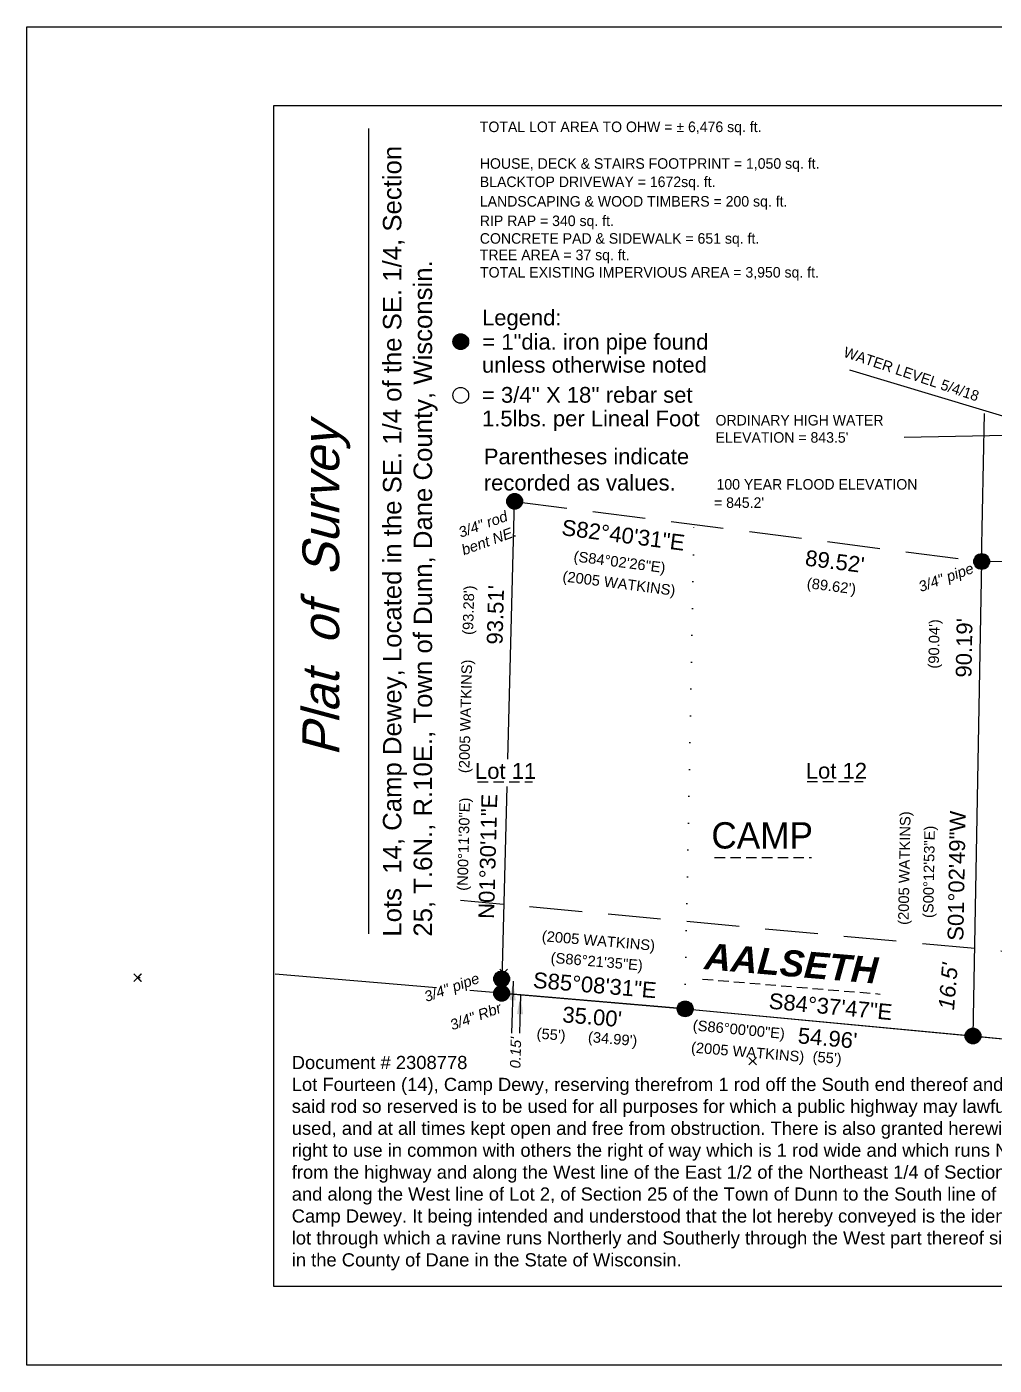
# Model space of a CAD drawing. Header units: feet. Extents: x 855931 to 856750, y 436847 to 437128.
# Drawn here: x 856331.1 to 856515, y 436846.6 to 437101 of the extents above; entities that cross this region are included whole.
import ezdxf

# ---------------------------------------------------------------- set-up
doc = ezdxf.new("R2010")
doc.units = ezdxf.units.FT
doc.header["$LTSCALE"] = 40
doc.header["$MEASUREMENT"] = 0
doc.linetypes.add('DASHED', pattern=[0.75, 0.5, -0.25])
doc.linetypes.add('DOT', pattern=[0.25, 0, -0.25])
for name, color, linetype in [('driveway', 7, 'Continuous'), ('points', 7, 'Continuous'), ('Standard', 7, 'Continuous'), ('template', 7, 'Continuous')]:
    doc.layers.add(name, color=color, linetype=linetype)
doc.styles.add('Style1', font='arial.ttf', dxfattribs={"height": 3})
doc.styles.add('Style4', font='Rhythm')
doc.dimstyles.get("Standard").update_dxf_attribs({"dimtxt": 0.18, "dimasz": 0.18, "dimexe": 0.18, "dimexo": 0.0625, "dimgap": 0.09, "dimtad": 0, "dimtih": 1, "dimtoh": 1, "dimdec": 4, "dimzin": 0, "dimdsep": 46, "dimtxsty": 'Standard', "dimcen": 0.09, "dimadec": 0, "dimazin": 0, "dimtfac": 1, "dimtdec": 4, "dimtofl": 0, "dimtmove": 0, "dimatfit": 3, "dimfxl": 0, "dimtolj": 1, "dimtzin": 0, "dimarcsym": 0})

msp = doc.modelspace()

# ---------------------------------------------------------------- hatches: boundary and pattern name
h = msp.add_hatch(color=256)
edge = h.paths.add_edge_path()
edge.add_arc((856423.84, 437010.76), 1.5, 0, 360)
h = msp.add_hatch(color=256)
edge = h.paths.add_edge_path()
edge.add_arc((856512.63, 436999.34), 1.5, 0, 360)
h = msp.add_hatch(color=256)
edge = h.paths.add_edge_path()
edge.add_arc((856421.37, 436920.01), 1.5, 0, 360)
h = msp.add_hatch(color=256)
edge = h.paths.add_edge_path()
edge.add_arc((856421.38, 436917.28), 1.5, 0, 360)
h = msp.add_hatch(color=256)
edge = h.paths.add_edge_path()
edge.add_arc((856456.26, 436914.31), 1.5, 0, 360)
h = msp.add_hatch(color=256)
edge = h.paths.add_edge_path()
edge.add_arc((856510.98, 436909.17), 1.5, 0, 360)
at = {"layer": 'driveway'}
h = msp.add_hatch(color=7, dxfattribs=at)
edge = h.paths.add_edge_path()
edge.add_arc((856413.59, 437041.12), 1.5, 0, 360)

# ---------------------------------------------------------------- linework, layer by layer
for p, q in [((856512.63, 436999.34), (856513.16, 437027.49)), ((856422.55, 436961.74), (856423.84, 437010.76)), ((856512.63, 436999.34), (856510.98, 436909.23)), ((856421.38, 436917.28), (856422.41, 436956.58)), ((856408.96, 436918.33), (856378.32, 436920.94)), ((856456.26, 436914.31), (856415.31, 436917.79)), ((856421.32, 436917.43), (856421.39, 436917.43)), ((856421.39, 436917.43), (856421.38, 436917.28)), ((856421.39, 436917.33), (856421.38, 436917.28)), ((856421.38, 436917.28), (856456.26, 436914.31)), ((856456.26, 436914.31), (856703.89, 436891.03)), ((856456.26, 436914.31), (856510.98, 436909.17)), ((856510.98, 436909.23), (856510.98, 436909.17)), ((856510.98, 436909.17), (856703.69, 436891.05)), ((856510.98, 436909.17), (856565.48, 436904.05))]:
    msp.add_line(p, q)
at = {"linetype": 'DASHED', "ltscale": 0.5}
for p, q in [((856423.84, 437010.76), (856512.63, 436999.34)), ((856567.82, 436998.81), (856512.63, 436999.34)), ((856705.48, 436907.62), (856413.55, 436934.91))]:
    msp.add_line(p, q, dxfattribs=at)
at = {"linetype": 'DOT', "ltscale": 0.5}
msp.add_line((856456.19, 436913.94), (856457.94, 437006.37), dxfattribs=at)
at = {"linetype": 'DASHED', "ltscale": 0.1}
for p, q in [((856416.79, 436957.46), (856427.21, 436957.46)), ((856479.43, 436957.5), (856490.1, 436957.5)), ((856461.85, 436943.08), (856480.29, 436943.08)), ((856459.56, 436919.99), (856493.34, 436917.13))]:
    msp.add_line(p, q, dxfattribs=at)
for centre in [(856423.84, 437010.76), (856512.63, 436999.34), (856421.37, 436920.01), (856421.38, 436917.28), (856456.26, 436914.31), (856510.98, 436909.17)]:
    msp.add_circle(centre, 1.5)
at = {"layer": 'points', "linetype": 'Continuous'}
for points in [[(856424.54, 437011.46), (856423.13, 437010.05)], [(856424.54, 437010.05), (856423.13, 437011.46)], [(856513.33, 437000.05), (856511.92, 436998.64)], [(856513.33, 436998.64), (856511.92, 437000.05)], [(856513.43, 436999.99), (856512.01, 436998.58)], [(856513.43, 436998.58), (856512.01, 436999.99)], [(856422.45, 436921.87), (856421.04, 436920.45)], [(856422.45, 436920.45), (856421.04, 436921.87)], [(856352.86, 436920.96), (856351.45, 436919.54)], [(856352.86, 436919.54), (856351.45, 436920.96)], [(856352.88, 436920.96), (856351.46, 436919.54)], [(856352.88, 436919.54), (856351.46, 436920.96)], [(856422.03, 436918.14), (856420.61, 436916.73)], [(856422.03, 436916.73), (856420.61, 436918.14)], [(856422.1, 436918.04), (856420.68, 436916.63)], [(856422.1, 436916.63), (856420.68, 436918.04)], [(856422.21, 436917.69), (856420.79, 436916.28)], [(856422.21, 436916.28), (856420.79, 436917.69)], [(856456.9, 436914.64), (856455.49, 436913.23)], [(856456.9, 436913.23), (856455.49, 436914.64)], [(856456.97, 436915.02), (856455.55, 436913.61)], [(856456.97, 436913.61), (856455.55, 436915.02)], [(856511.63, 436909.94), (856510.22, 436908.52)], [(856511.63, 436908.52), (856510.22, 436909.94)], [(856511.69, 436909.94), (856510.27, 436908.52)], [(856511.69, 436908.52), (856510.27, 436909.94)], [(856511.7, 436909.97), (856510.29, 436908.56)], [(856511.7, 436908.56), (856510.29, 436909.97)], [(856469.79, 436905.07), (856468.38, 436903.66)], [(856469.79, 436903.66), (856468.38, 436905.07)]]:
    msp.add_lwpolyline(points, dxfattribs=at)
at = {"layer": 'Standard'}
msp.add_line((856525.09, 437024.43), (856487.59, 437035.67), dxfattribs=at)
at = {"layer": 'Standard', "color": 7}
for centre in [(856413.59, 437041.12), (856413.59, 437030.92)]:
    msp.add_circle(centre, 1.5, dxfattribs=at)
at = {"layer": 'template', "color": 7}
msp.add_line((856396.1, 436928.55), (856396.1, 437081.63), dxfattribs=at)
for points in [[(856750.03, 436846.59), (856331.08, 436846.59), (856331.08, 437100.96), (856750.03, 437100.96), (856750.03, 436846.59)], [(856735.07, 436861.56), (856378.04, 436861.56), (856378.04, 437085.99), (856735.07, 437085.99), (856735.07, 436861.56)]]:
    msp.add_lwpolyline(points, close=True, dxfattribs=at)

# ---------------------------------------------------------------- texts
for s, p in [('TOTAL LOT AREA TO OHW = ± 6,476 sq. ft. ', (856417.22, 437080.94)), ('HOUSE, DECK & STAIRS FOOTPRINT = 1,050 sq. ft.', (856417.22, 437073.97)), ('BLACKTOP DRIVEWAY = 1672sq. ft.', (856417.22, 437070.49)), ('LANDSCAPING & WOOD TIMBERS = 200 sq. ft.', (856417.22, 437066.78)), ('RIP RAP = 340 sq. ft.', (856417.22, 437063.08)), ('CONCRETE PAD & SIDEWALK = 651 sq. ft.', (856417.22, 437059.73)), ('TREE AREA = 37 sq. ft.', (856417.22, 437056.6)), ('TOTAL EXISTING IMPERVIOUS AREA = 3,950 sq. ft.', (856417.26, 437053.3)), ('ORDINARY HIGH WATER', (856462.03, 437025.18)), ("ELEVATION = 843.5'", (856462.03, 437021.91)), ('100 YEAR FLOOD ELEVATION', (856462.22, 437013)), ("= 845.2'", (856461.75, 437009.52))]:
    msp.add_text(s, height=2).set_placement(p)
at = {"style": 'Style1'}
for s, insert, char_height, attachment_point, rotation in [('Lots  14, Camp Dewey, Located in the SE. 1/4 of the SE. 1/4, Section \\P25, T.6N., R.10E., Town of Dunn, Dane County, Wisconsin.', (856398.8, 436928.04), 3.5, 1, 90), ('{\\fArial|b0|i1|c0|p34;3/4" rod\\Pbent NE.}', (856417.47, 437007.37), 2, 2, 20), ('S82°40\'31"E', (856444.3, 437002.83), 3, 8, 352.6754), ('(S84°02\'26"E)', (856443.59, 436997.66), 2, 8, 352.6754), ("89.52'", (856484.91, 437000.84), 3, 2, 352.6754), ('(2005 WATKINS)', (856443.48, 436993.6), 2, 8, 352.6754), ('{\\fArial|b0|i1|c0|p34;3/4" pipe}', (856505.51, 436997.26), 2, 2, 20), ("(89.62')", (856484.21, 436995.67), 2, 2, 352.6754), ("(93.28')", (856414.06, 436990.11), 2, 2, 88.4969), ("93.51'", (856418.68, 436989.24), 3, 2, 88.4969), ("(90.04')", (856502.57, 436983.69), 2, 2, 88.9529), ("90.19'", (856507.79, 436982.95), 3, 2, 88.9529), ('(2005 WATKINS)', (856416.1, 436969.87), 2, 8, 88.4969), ('(N00°11\'30"E)', (856415.73, 436945.57), 2, 8, 88.4969), ('N01°30\'11"E', (856420.28, 436943.27), 3, 8, 88.4969), ('(2005 WATKINS)', (856499.53, 436941.04), 2, 8, 88.9531), ('S01°02\'49"W', (856509.41, 436939.58), 3, 8, 88.9529), ('(S00°12\'53"E)', (856504.19, 436940.33), 2, 8, 88.9529), ('(2005 WATKINS)', (856439.64, 436925.67), 2, 8, 355.1419), ('{\\fArial|b1|i1|c0|p34;AALSETH}', (856476.22, 436920.42), 5, 8, 355.1701), ('(S86°21\'35"E)', (856439.32, 436921.73), 2, 8, 355.1419), ('S85°08\'31"E', (856438.95, 436917.29), 3, 8, 355.1419), ("{\\fArial|b0|i1|c0|p34;16.5'}", (856504.76, 436918.72), 3, 2, 85.1701), ('{\\fArial|b0|i1|c0|p34;3/4" pipe}', (856411.53, 436919.35), 2, 2, 20), ('S84°37\'47"E', (856483.76, 436913.23), 3, 8, 354.6297), ('{\\fArial|b0|i1|c0|p34;3/4" Rbr}', (856416.07, 436913.84), 2, 2, 20), ("35.00'", (856438.7, 436914.3), 3, 2, 355.1419), ('(S86°00\'00"E)', (856466.32, 436908.82), 2, 8, 354.6297), ("{\\fArial|b0|i1|c0|p34;0.15'}", (856425.04, 436905.96), 2, 8, 88.4969), ("(55')", (856430.86, 436910.46), 2, 2, 355.1701), ("(34.99')", (856442.56, 436909.62), 2, 2, 355.1419), ("54.96'", (856483.48, 436910.25), 3, 2, 354.6297), ('(2005 WATKINS)', (856468.01, 436904.52), 2, 8, 355.1419), ("(55')", (856483.34, 436906.04), 2, 2, 355.1701)]:
    msp.add_mtext(s, dxfattribs=dict(at, insert=insert, char_height=char_height, attachment_point=attachment_point, rotation=rotation))
at = {"color": 7, "insert": (856498.94, 437033.99), "char_height": 2, "attachment_point": 8, "rotation": 341.4471}
msp.add_mtext('WATER LEVEL 5/4/18', dxfattribs=at)
at = {"char_height": 3, "attachment_point": 2, "style": 'Style1'}
for s, insert in [('Lot 11', (856422.12, 436961.03)), ('Lot 12', (856485.01, 436961.07))]:
    msp.add_mtext(s, dxfattribs=dict(at, insert=insert))
at = {"insert": (856470.9, 436949.79), "char_height": 5, "attachment_point": 2}
msp.add_mtext('CAMP', dxfattribs=at)
at = {"layer": 'points', "color": 1, "char_height": 0.04, "attachment_point": 7, "style": 'Style1'}
for s, insert, width in [('\\Ftxt.shx;\\W1.0000000000;\\T1.0000000000;\\o\\l851.92', (856423.84, 437010.76), 7.2), ('\\Ftxt.shx;\\W1.0000000000;\\T1.0000000000;\\o\\l851.33', (856512.63, 436999.34), 7.2), ('\\Ftxt.shx;\\W1.0000000000;\\T1.0000000000;\\o\\l0.00', (856512.72, 436999.29), 4.6), ('\\Ftxt.shx;\\W1.0000000000;\\T1.0000000000;\\o\\l0.00', (856421.74, 436921.16), 4.6), ('\\Ftxt.shx;\\W1.0000000000;\\T1.0000000000;\\o\\l860.85', (856352.16, 436920.25), 7.4), ('\\Ftxt.shx;\\W1.0000000000;\\T1.0000000000;\\o\\l860.63', (856352.17, 436920.25), 7.4), ('\\Ftxt.shx;\\W1.0000000000;\\T1.0000000000;\\o\\l859.00', (856421.32, 436917.43), 7.2), ('\\Ftxt.shx;\\W1.0000000000;\\T1.0000000000;\\o\\l859.08', (856421.39, 436917.33), 7.4), ('\\Ftxt.shx;\\W1.0000000000;\\T1.0000000000;\\o\\l860.31', (856421.5, 436916.98), 7), ('\\Ftxt.shx;\\W1.0000000000;\\T1.0000000000;\\o\\l800.00', (856456.19, 436913.94), 6.8), ('\\Ftxt.shx;\\W1.0000000000;\\T1.0000000000;\\o\\l858.58', (856456.26, 436914.31), 7.6), ('\\Ftxt.shx;\\W1.0000000000;\\T1.0000000000;\\o\\l858.38', (856510.92, 436909.23), 7.6), ('\\Ftxt.shx;\\W1.0000000000;\\T1.0000000000;\\o\\l857.08', (856510.98, 436909.23), 7.4), ('\\Ftxt.shx;\\W1.0000000000;\\T1.0000000000;\\o\\l858.27', (856510.99, 436909.26), 7.6), ('\\Ftxt.shx;\\W1.0000000000;\\T1.0000000000;\\o\\l861.01', (856469.09, 436904.36), 6.6)]:
    msp.add_mtext(s, dxfattribs=dict(at, insert=insert, width=width))
at = {"layer": 'points', "color": 3, "char_height": 0.04, "attachment_point": 1, "style": 'Style1'}
for s, insert, width in [('\\Ftxt.shx;\\W1.0000000000;\\T1.0000000000;\\o\\l3/4"ROD.BSE', (856423.84, 437010.75), 13.2), ('\\Ftxt.shx;\\W1.0000000000;\\T1.0000000000;\\o\\l3/4"PIPE', (856512.63, 436999.34), 10), ('\\Ftxt.shx;\\W1.0000000000;\\T1.0000000000;\\o\\lIntersection', (856512.72, 436999.29), 14.4), ('\\Ftxt.shx;\\W1.0000000000;\\T1.0000000000;\\o\\lIntersection', (856421.74, 436921.16), 14.4), ('\\Ftxt.shx;\\W1.0000000000;\\T1.0000000000;\\o\\lELEVATION.CHECK', (856352.16, 436920.25), 18.4), ('\\Ftxt.shx;\\W1.0000000000;\\T1.0000000000;\\o\\lSPKS3208', (856352.17, 436920.25), 10.6), ('\\Ftxt.shx;\\W1.0000000000;\\T1.0000000000;\\o\\l3/4"PIPE.BT', (856421.32, 436917.43), 12.8), ('\\Ftxt.shx;\\W1.0000000000;\\T1.0000000000;\\o\\l3/4"RBR.BT', (856421.39, 436917.33), 12), ('\\Ftxt.shx;\\W1.0000000000;\\T1.0000000000;\\o\\l?', (856421.5, 436916.98), 2.2), ('\\Ftxt.shx;\\W1.0000000000;\\T1.0000000000;\\o\\lCOMP', (856456.19, 436913.94), 6), ('\\Ftxt.shx;\\W1.0000000000;\\T1.0000000000;\\o\\l1"PIPE.BT', (856456.26, 436914.31), 10), ('\\Ftxt.shx;\\W1.0000000000;\\T1.0000000000;\\o\\lX', (856510.92, 436909.23), 2.4), ('\\Ftxt.shx;\\W1.0000000000;\\T1.0000000000;\\o\\l1"PIPE.BT', (856510.98, 436909.23), 10), ('\\Ftxt.shx;\\W1.0000000000;\\T1.0000000000;\\o\\l?', (856510.99, 436909.26), 2.2), ('\\Ftxt.shx;\\W1.0000000000;\\T1.0000000000;\\o\\lRR.SPK?', (856469.09, 436904.36), 8.6)]:
    msp.add_mtext(s, dxfattribs=dict(at, insert=insert, width=width))
at = {"layer": 'Standard', "color": 7, "style": 'Style1'}
for s, height, p in [('Legend:', 2.992, (856417.64, 437044.2)), ('= 1"dia. iron pipe found', 2.9925, (856417.71, 437039.6)), ('unless otherwise noted', 2.9925, (856417.64, 437035.22)), ("= 3/4'' X 18'' rebar set", 2.9925, (856417.64, 437029.51)), ('1.5lbs. per Lineal Foot', 2.9925, (856417.64, 437025.02))]:
    msp.add_text(s, height=height, rotation=0, dxfattribs=at).set_placement(p)
at = {"layer": 'Standard', "color": 7, "linetype": 'Continuous', "lineweight": 0, "attachment_point": 1, "style": 'Style1'}
for s, insert, char_height, width in [('Parentheses indicate recorded as values.', (856417.98, 437020.8), 2.9925, 45.1658), ('Document # 2308778\\PLot Fourteen (14), Camp Dewy, reserving therefrom 1 rod off the South end thereof and which said rod so reserved is to be used for all purposes for which a public highway may lawfully be used, and at all times kept open and free from obstruction. There is also granted herewith the right to use in common with others the right of way which is 1 rod wide and which runs North from the highway and along the West line of the East 1/2 of the Northeast 1/4 of Section 36 and along the West line of Lot 2, of Section 25 of the Town of Dunn to the South line of said Camp Dewey. It being intended and understood that the lot hereby conveyed is the identical lot through which a ravine runs Northerly and Southerly through the West part thereof situated in the County of Dane in the State of Wisconsin.', (856381.46, 436905.38), 2.5, 144.9708)]:
    msp.add_mtext(s, dxfattribs=dict(at, insert=insert, char_height=char_height, width=width))
at = {"layer": 'template', "color": 7, "style": 'Style4', "oblique": 15}
msp.add_text('Plat  of  Survey', height=6.9825, rotation=90, dxfattribs=at).set_placement((856390.48, 436962.31))

# ---------------------------------------------------------------- leaders
for points in [[(856524.61, 437023.45, 843.5), (856497.91, 437022.88, 843.5)], [(856423.56, 436919.56, 843.5), (856423.27, 436909.72, 843.5)], [(856424.96, 436916.9, 843.5), (856424.77, 436909.67, 843.5)]]:
    msp.add_leader(points, dimstyle='Standard', override={"dimscale": 40, "dimasz": 0.09, "dimgap": 0.09, "dimtad": 0, "dimpost": "'"})

doc.saveas('drawing.dxf')
